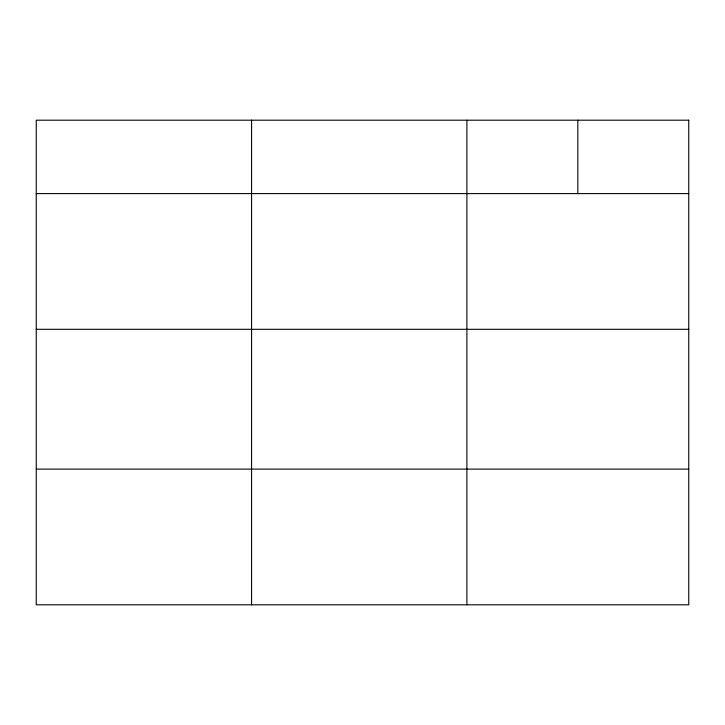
<?xml version="1.0" encoding="UTF-8"?>
<svg xmlns="http://www.w3.org/2000/svg" width="725" height="725" viewBox="0 0 725 725"><rect width="100%" height="100%" fill="white"/><g stroke="black" fill="none" stroke-linecap="round" stroke-linejoin="round"><path stroke-width="1.09" d="M36.25 193.602L688.75 193.602M36.25 329.304L688.75 329.304M36.25 469.111L688.75 469.111M577.825 120.196L577.825 193.602M466.9 120.196L466.9 604.804M251.575 120.196L251.575 604.804M688.75 120.196L36.25 120.196L36.25 604.804L688.75 604.804L688.75 120.196"/></g></svg>
